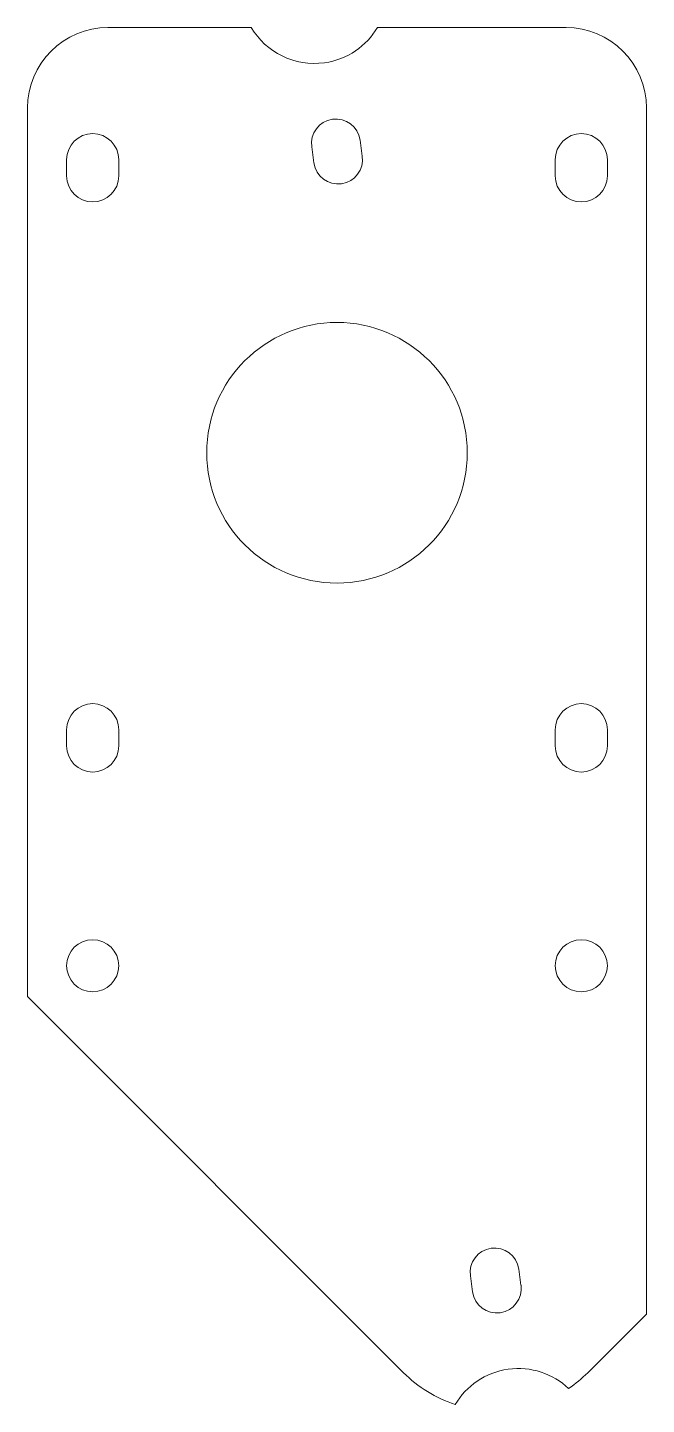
# Model space of a CAD drawing. Header units: millimetres. Extents: x -182 to 182, y -145 to 145.
# Drawn here: x -181.7 to -143.7, y 1.2 to 85.8 of the extents above; entities that cross this region are included whole.
import ezdxf

# ---------------------------------------------------------------- set-up
doc = ezdxf.new("R2010")
doc.units = ezdxf.units.MM
doc.header["$MEASUREMENT"] = 0
doc.layers.add('layer 1', color=7, linetype='Continuous')

msp = doc.modelspace()

# ---------------------------------------------------------------- linework, layer by layer
at = {"layer": 'layer 1', "color": 7, "lineweight": 9}
for points, knots in [([(-176.7489, 85.7815), (-176.7489, 85.7815), (-167.9505, 85.7815), (-167.9505, 85.7815), (-167.9505, 85.7815), (-167.0523, 84.2672), (-165.3051, 83.3599), (-163.4526, 83.6201), (-163.4526, 83.6201), (-162.045, 83.818), (-160.8818, 84.6474), (-160.2086, 85.7815), (-160.2086, 85.7815), (-160.2086, 85.7815), (-148.6253, 85.7815), (-148.6253, 85.7815), (-148.6253, 85.7815), (-145.9092, 85.7815), (-143.6871, 83.5594), (-143.6871, 80.8433), (-143.6871, 80.8433), (-143.6871, 80.8433), (-143.6871, 69.1959), (-143.6871, 69.1959), (-143.6871, 69.1959), (-143.6871, 69.1959), (-143.6871, 62.9937), (-143.6871, 62.9937), (-143.6871, 62.9937), (-143.6871, 62.9937), (-143.6871, 6.7986), (-143.6871, 6.7986), (-143.6871, 6.7986), (-143.6871, 6.7986), (-147.2882, 3.1975), (-147.2882, 3.1975), (-147.2882, 3.1975), (-147.6484, 2.8372), (-148.043, 2.5113), (-148.4663, 2.2247), (-148.4663, 2.2247), (-149.426, 3.1286), (-150.7723, 3.6048), (-152.1794, 3.4071), (-152.1794, 3.4071), (-153.5871, 3.2092), (-154.7502, 2.3798), (-155.4235, 1.2456), (-155.4235, 1.2456), (-156.6358, 1.6402), (-157.721, 2.3167), (-158.6018, 3.1975), (-158.6018, 3.1975), (-158.6018, 3.1975), (-181.6871, 26.2828), (-181.6871, 26.2828), (-181.6871, 26.2828), (-181.6871, 26.2828), (-181.6871, 62.9937), (-181.6871, 62.9937), (-181.6871, 62.9937), (-181.6871, 62.9937), (-181.6871, 69.1959), (-181.6871, 69.1959), (-181.6871, 69.1959), (-181.6871, 69.1959), (-181.6871, 80.8433), (-181.6871, 80.8433), (-181.6871, 80.8433), (-181.6871, 83.5594), (-179.465, 85.7815), (-176.7489, 85.7815)], [0, 0, 0, 0, 0.0526316, 0.0526316, 0.0526316, 0.0526316, 0.1052632, 0.1052632, 0.1052632, 0.1052632, 0.1578947, 0.1578947, 0.1578947, 0.1578947, 0.2105263, 0.2105263, 0.2105263, 0.2105263, 0.2631579, 0.2631579, 0.2631579, 0.2631579, 0.3157895, 0.3157895, 0.3157895, 0.3157895, 0.3684211, 0.3684211, 0.3684211, 0.3684211, 0.4210526, 0.4210526, 0.4210526, 0.4210526, 0.4736842, 0.4736842, 0.4736842, 0.4736842, 0.5263158, 0.5263158, 0.5263158, 0.5263158, 0.5789474, 0.5789474, 0.5789474, 0.5789474, 0.6315789, 0.6315789, 0.6315789, 0.6315789, 0.6842105, 0.6842105, 0.6842105, 0.6842105, 0.7368421, 0.7368421, 0.7368421, 0.7368421, 0.7894737, 0.7894737, 0.7894737, 0.7894737, 0.8421053, 0.8421053, 0.8421053, 0.8421053, 0.8947368, 0.8947368, 0.8947368, 0.8947368, 1, 1, 1, 1]), ([(-162.4088, 76.1925), (-163.2287, 76.0772), (-163.9877, 76.6492), (-164.1029, 77.4691), (-164.1029, 77.4691), (-164.1029, 77.4691), (-164.104, 77.477), (-164.104, 77.477), (-164.104, 77.477), (-164.104, 77.477), (-164.241, 78.4515), (-164.241, 78.4515), (-164.241, 78.4515), (-164.241, 78.4515), (-164.2421, 78.4594), (-164.2421, 78.4594), (-164.2421, 78.4594), (-164.3573, 79.2793), (-163.7854, 80.0383), (-162.9654, 80.1535), (-162.9654, 80.1535), (-162.1455, 80.2688), (-161.3865, 79.6968), (-161.2713, 78.8769), (-161.2713, 78.8769), (-161.2713, 78.8769), (-161.2702, 78.869), (-161.2702, 78.869), (-161.2702, 78.869), (-161.2702, 78.869), (-161.1332, 77.8945), (-161.1332, 77.8945), (-161.1332, 77.8945), (-161.1332, 77.8945), (-161.1321, 77.8866), (-161.1321, 77.8866), (-161.1321, 77.8866), (-161.0169, 77.0667), (-161.5888, 76.3077), (-162.4088, 76.1925)], [0, 0, 0, 0, 0.0909091, 0.0909091, 0.0909091, 0.0909091, 0.1818182, 0.1818182, 0.1818182, 0.1818182, 0.2727273, 0.2727273, 0.2727273, 0.2727273, 0.3636364, 0.3636364, 0.3636364, 0.3636364, 0.4545455, 0.4545455, 0.4545455, 0.4545455, 0.5454545, 0.5454545, 0.5454545, 0.5454545, 0.6363636, 0.6363636, 0.6363636, 0.6363636, 0.7272727, 0.7272727, 0.7272727, 0.7272727, 0.8181818, 0.8181818, 0.8181818, 0.8181818, 1, 1, 1, 1]), ([(-177.6871, 75.073), (-178.5707, 75.073), (-179.2871, 75.7894), (-179.2871, 76.673), (-179.2871, 76.673), (-179.2871, 76.673), (-179.2871, 76.6812), (-179.2871, 76.6812), (-179.2871, 76.6812), (-179.2871, 76.6812), (-179.2871, 77.6648), (-179.2871, 77.6648), (-179.2871, 77.6648), (-179.2871, 77.6648), (-179.2871, 77.673), (-179.2871, 77.673), (-179.2871, 77.673), (-179.2871, 78.5566), (-178.5707, 79.273), (-177.6871, 79.273), (-177.6871, 79.273), (-176.8035, 79.273), (-176.0871, 78.5566), (-176.0871, 77.673), (-176.0871, 77.673), (-176.0871, 77.673), (-176.0871, 77.6648), (-176.0871, 77.6648), (-176.0871, 77.6648), (-176.0871, 77.6648), (-176.0871, 76.6812), (-176.0871, 76.6812), (-176.0871, 76.6812), (-176.0871, 76.6812), (-176.0871, 76.673), (-176.0871, 76.673), (-176.0871, 76.673), (-176.0871, 75.7894), (-176.8035, 75.073), (-177.6871, 75.073)], [0, 0, 0, 0, 0.0909091, 0.0909091, 0.0909091, 0.0909091, 0.1818182, 0.1818182, 0.1818182, 0.1818182, 0.2727273, 0.2727273, 0.2727273, 0.2727273, 0.3636364, 0.3636364, 0.3636364, 0.3636364, 0.4545455, 0.4545455, 0.4545455, 0.4545455, 0.5454545, 0.5454545, 0.5454545, 0.5454545, 0.6363636, 0.6363636, 0.6363636, 0.6363636, 0.7272727, 0.7272727, 0.7272727, 0.7272727, 0.8181818, 0.8181818, 0.8181818, 0.8181818, 1, 1, 1, 1]), ([(-147.6871, 75.073), (-148.5707, 75.073), (-149.2871, 75.7894), (-149.2871, 76.673), (-149.2871, 76.673), (-149.2871, 76.673), (-149.2871, 76.6812), (-149.2871, 76.6812), (-149.2871, 76.6812), (-149.2871, 76.6812), (-149.2871, 77.6648), (-149.2871, 77.6648), (-149.2871, 77.6648), (-149.2871, 77.6648), (-149.2871, 77.673), (-149.2871, 77.673), (-149.2871, 77.673), (-149.2871, 78.5566), (-148.5707, 79.273), (-147.6871, 79.273), (-147.6871, 79.273), (-146.8035, 79.273), (-146.0871, 78.5566), (-146.0871, 77.673), (-146.0871, 77.673), (-146.0871, 77.673), (-146.0871, 77.6648), (-146.0871, 77.6648), (-146.0871, 77.6648), (-146.0871, 77.6648), (-146.0871, 76.6812), (-146.0871, 76.6812), (-146.0871, 76.6812), (-146.0871, 76.6812), (-146.0871, 76.673), (-146.0871, 76.673), (-146.0871, 76.673), (-146.0871, 75.7894), (-146.8035, 75.073), (-147.6871, 75.073)], [0, 0, 0, 0, 0.0909091, 0.0909091, 0.0909091, 0.0909091, 0.1818182, 0.1818182, 0.1818182, 0.1818182, 0.2727273, 0.2727273, 0.2727273, 0.2727273, 0.3636364, 0.3636364, 0.3636364, 0.3636364, 0.4545455, 0.4545455, 0.4545455, 0.4545455, 0.5454545, 0.5454545, 0.5454545, 0.5454545, 0.6363636, 0.6363636, 0.6363636, 0.6363636, 0.7272727, 0.7272727, 0.7272727, 0.7272727, 0.8181818, 0.8181818, 0.8181818, 0.8181818, 1, 1, 1, 1]), ([(-162.6871, 51.673), (-167.1053, 51.673), (-170.6871, 55.2548), (-170.6871, 59.673), (-170.6871, 59.673), (-170.6871, 64.0912), (-167.1053, 67.673), (-162.6871, 67.673), (-162.6871, 67.673), (-158.2689, 67.673), (-154.6871, 64.0912), (-154.6871, 59.673), (-154.6871, 59.673), (-154.6871, 55.2548), (-158.2689, 51.673), (-162.6871, 51.673)], [0, 0, 0, 0, 0.2, 0.2, 0.2, 0.2, 0.4, 0.4, 0.4, 0.4, 0.6, 0.6, 0.6, 0.6, 1, 1, 1, 1]), ([(-179.2871, 42.6648), (-179.2871, 42.6648), (-179.2871, 42.673), (-179.2871, 42.673), (-179.2871, 42.673), (-179.2871, 43.5566), (-178.5707, 44.273), (-177.6871, 44.273), (-177.6871, 44.273), (-176.8035, 44.273), (-176.0871, 43.5566), (-176.0871, 42.673), (-176.0871, 42.673), (-176.0871, 42.673), (-176.0871, 42.6648), (-176.0871, 42.6648), (-176.0871, 42.6648), (-176.0871, 42.6648), (-176.0871, 41.6812), (-176.0871, 41.6812), (-176.0871, 41.6812), (-176.0871, 41.6812), (-176.0871, 41.673), (-176.0871, 41.673), (-176.0871, 41.673), (-176.0871, 40.7894), (-176.8035, 40.073), (-177.6871, 40.073), (-177.6871, 40.073), (-178.5707, 40.073), (-179.2871, 40.7894), (-179.2871, 41.673), (-179.2871, 41.673), (-179.2871, 41.673), (-179.2871, 41.6812), (-179.2871, 41.6812), (-179.2871, 41.6812), (-179.2871, 41.6812), (-179.2871, 42.6648), (-179.2871, 42.6648)], [0, 0, 0, 0, 0.0909091, 0.0909091, 0.0909091, 0.0909091, 0.1818182, 0.1818182, 0.1818182, 0.1818182, 0.2727273, 0.2727273, 0.2727273, 0.2727273, 0.3636364, 0.3636364, 0.3636364, 0.3636364, 0.4545455, 0.4545455, 0.4545455, 0.4545455, 0.5454545, 0.5454545, 0.5454545, 0.5454545, 0.6363636, 0.6363636, 0.6363636, 0.6363636, 0.7272727, 0.7272727, 0.7272727, 0.7272727, 0.8181818, 0.8181818, 0.8181818, 0.8181818, 1, 1, 1, 1]), ([(-149.2871, 42.6648), (-149.2871, 42.6648), (-149.2871, 42.673), (-149.2871, 42.673), (-149.2871, 42.673), (-149.2871, 43.5566), (-148.5707, 44.273), (-147.6871, 44.273), (-147.6871, 44.273), (-146.8035, 44.273), (-146.0871, 43.5566), (-146.0871, 42.673), (-146.0871, 42.673), (-146.0871, 42.673), (-146.0871, 42.6648), (-146.0871, 42.6648), (-146.0871, 42.6648), (-146.0871, 42.6648), (-146.0871, 41.6812), (-146.0871, 41.6812), (-146.0871, 41.6812), (-146.0871, 41.6812), (-146.0871, 41.673), (-146.0871, 41.673), (-146.0871, 41.673), (-146.0871, 40.7894), (-146.8035, 40.073), (-147.6871, 40.073), (-147.6871, 40.073), (-148.5707, 40.073), (-149.2871, 40.7894), (-149.2871, 41.673), (-149.2871, 41.673), (-149.2871, 41.673), (-149.2871, 41.6812), (-149.2871, 41.6812), (-149.2871, 41.6812), (-149.2871, 41.6812), (-149.2871, 42.6648), (-149.2871, 42.6648)], [0, 0, 0, 0, 0.0909091, 0.0909091, 0.0909091, 0.0909091, 0.1818182, 0.1818182, 0.1818182, 0.1818182, 0.2727273, 0.2727273, 0.2727273, 0.2727273, 0.3636364, 0.3636364, 0.3636364, 0.3636364, 0.4545455, 0.4545455, 0.4545455, 0.4545455, 0.5454545, 0.5454545, 0.5454545, 0.5454545, 0.6363636, 0.6363636, 0.6363636, 0.6363636, 0.7272727, 0.7272727, 0.7272727, 0.7272727, 0.8181818, 0.8181818, 0.8181818, 0.8181818, 1, 1, 1, 1]), ([(-177.6871, 26.5812), (-178.5708, 26.5812), (-179.2871, 27.2975), (-179.2871, 28.1812), (-179.2871, 28.1812), (-179.2871, 29.0649), (-178.5708, 29.7812), (-177.6871, 29.7812), (-177.6871, 29.7812), (-176.8034, 29.7812), (-176.0871, 29.0649), (-176.0871, 28.1812), (-176.0871, 28.1812), (-176.0871, 27.2975), (-176.8034, 26.5812), (-177.6871, 26.5812)], [0, 0, 0, 0, 0.2, 0.2, 0.2, 0.2, 0.4, 0.4, 0.4, 0.4, 0.6, 0.6, 0.6, 0.6, 1, 1, 1, 1]), ([(-147.6871, 26.5812), (-148.5708, 26.5812), (-149.2871, 27.2975), (-149.2871, 28.1812), (-149.2871, 28.1812), (-149.2871, 29.0649), (-148.5708, 29.7812), (-147.6871, 29.7812), (-147.6871, 29.7812), (-146.8034, 29.7812), (-146.0871, 29.0649), (-146.0871, 28.1812), (-146.0871, 28.1812), (-146.0871, 27.2975), (-146.8034, 26.5812), (-147.6871, 26.5812)], [0, 0, 0, 0, 0.2, 0.2, 0.2, 0.2, 0.4, 0.4, 0.4, 0.4, 0.6, 0.6, 0.6, 0.6, 1, 1, 1, 1]), ([(-152.6666, 6.8737), (-153.4866, 6.7585), (-154.2456, 7.3304), (-154.3608, 8.1503), (-154.3608, 8.1503), (-154.3608, 8.1503), (-154.3619, 8.1583), (-154.3619, 8.1583), (-154.3619, 8.1583), (-154.3619, 8.1583), (-154.4989, 9.1327), (-154.4989, 9.1327), (-154.4989, 9.1327), (-154.4989, 9.1327), (-154.5, 9.1406), (-154.5, 9.1406), (-154.5, 9.1406), (-154.6152, 9.9606), (-154.0433, 10.7195), (-153.2233, 10.8348), (-153.2233, 10.8348), (-152.4034, 10.95), (-151.6444, 10.3781), (-151.5292, 9.5581), (-151.5292, 9.5581), (-151.5292, 9.5581), (-151.5281, 9.5502), (-151.5281, 9.5502), (-151.5281, 9.5502), (-151.5281, 9.5502), (-151.3911, 8.5758), (-151.3911, 8.5758), (-151.3911, 8.5758), (-151.3911, 8.5758), (-151.39, 8.5679), (-151.39, 8.5679), (-151.39, 8.5679), (-151.2748, 7.7479), (-151.8467, 6.9889), (-152.6666, 6.8737)], [0, 0, 0, 0, 0.0909091, 0.0909091, 0.0909091, 0.0909091, 0.1818182, 0.1818182, 0.1818182, 0.1818182, 0.2727273, 0.2727273, 0.2727273, 0.2727273, 0.3636364, 0.3636364, 0.3636364, 0.3636364, 0.4545455, 0.4545455, 0.4545455, 0.4545455, 0.5454545, 0.5454545, 0.5454545, 0.5454545, 0.6363636, 0.6363636, 0.6363636, 0.6363636, 0.7272727, 0.7272727, 0.7272727, 0.7272727, 0.8181818, 0.8181818, 0.8181818, 0.8181818, 1, 1, 1, 1])]:
    msp.add_open_spline(points, degree=3, knots=knots, dxfattribs=at)

doc.saveas('drawing.dxf')
